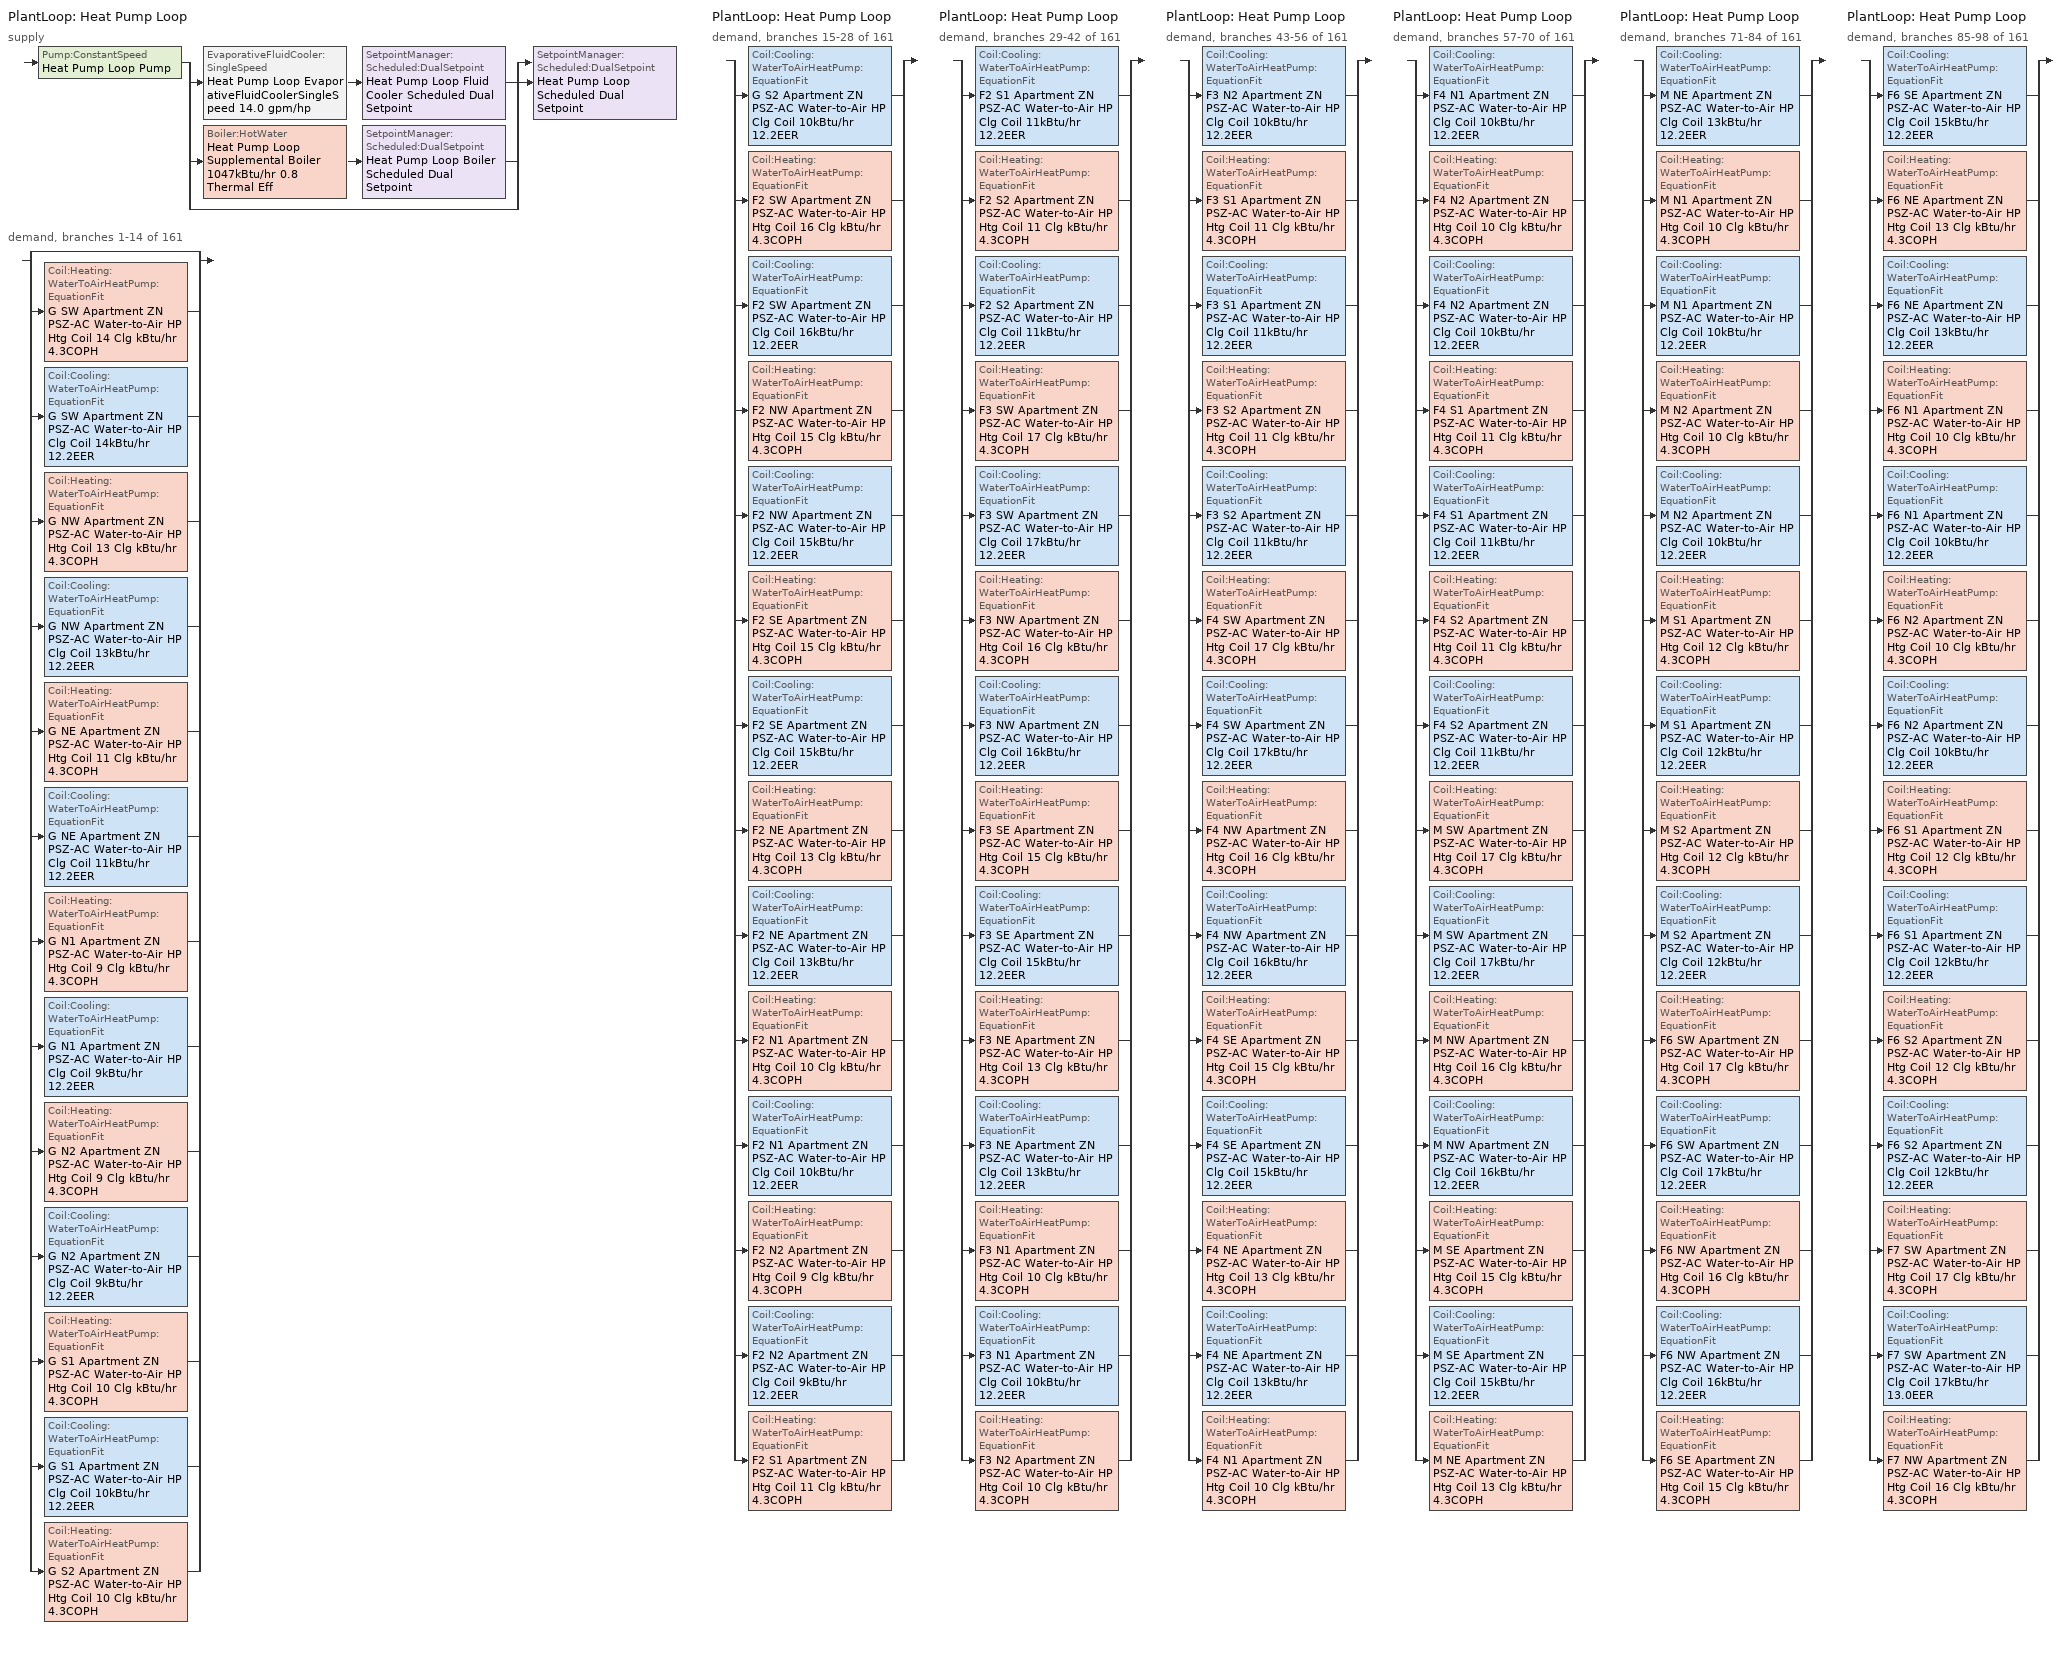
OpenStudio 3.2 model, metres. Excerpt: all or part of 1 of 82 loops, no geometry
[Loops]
PlantLoop 'Heat Pump Loop'
 supply: Pump:ConstantSpeed 'Heat Pump Loop Pump' > split
  | EvaporativeFluidCooler:SingleSpeed 'Heat Pump Loop EvaporativeFluidCoolerSingleSpeed 14.0 gpm/hp' > SetpointManager:Scheduled:DualSetpoint 'Heat Pump Loop Fluid Cooler Scheduled Dual Setpoint'
  | Boiler:HotWater 'Heat Pump Loop Supplemental Boiler 1047kBtu/hr 0.8 Thermal Eff' > SetpointManager:Scheduled:DualSetpoint 'Heat Pump Loop Boiler Scheduled Dual Setpoint'
  | bypass
  join > SetpointManager:Scheduled:DualSetpoint 'Heat Pump Loop Scheduled Dual Setpoint'
 demand, branches 1-14 of 161: split
  | bypass
  | Coil:Heating:WaterToAirHeatPump:EquationFit 'G SW Apartment ZN PSZ-AC Water-to-Air HP Htg Coil 14 Clg kBtu/hr 4.3COPH'
  | Coil:Cooling:WaterToAirHeatPump:EquationFit 'G SW Apartment ZN PSZ-AC Water-to-Air HP Clg Coil 14kBtu/hr 12.2EER'
  | Coil:Heating:WaterToAirHeatPump:EquationFit 'G NW Apartment ZN PSZ-AC Water-to-Air HP Htg Coil 13 Clg kBtu/hr 4.3COPH'
  | Coil:Cooling:WaterToAirHeatPump:EquationFit 'G NW Apartment ZN PSZ-AC Water-to-Air HP Clg Coil 13kBtu/hr 12.2EER'
  | Coil:Heating:WaterToAirHeatPump:EquationFit 'G NE Apartment ZN PSZ-AC Water-to-Air HP Htg Coil 11 Clg kBtu/hr 4.3COPH'
  | Coil:Cooling:WaterToAirHeatPump:EquationFit 'G NE Apartment ZN PSZ-AC Water-to-Air HP Clg Coil 11kBtu/hr 12.2EER'
  | Coil:Heating:WaterToAirHeatPump:EquationFit 'G N1 Apartment ZN PSZ-AC Water-to-Air HP Htg Coil 9 Clg kBtu/hr 4.3COPH'
  | Coil:Cooling:WaterToAirHeatPump:EquationFit 'G N1 Apartment ZN PSZ-AC Water-to-Air HP Clg Coil 9kBtu/hr 12.2EER'
  | Coil:Heating:WaterToAirHeatPump:EquationFit 'G N2 Apartment ZN PSZ-AC Water-to-Air HP Htg Coil 9 Clg kBtu/hr 4.3COPH'
  | Coil:Cooling:WaterToAirHeatPump:EquationFit 'G N2 Apartment ZN PSZ-AC Water-to-Air HP Clg Coil 9kBtu/hr 12.2EER'
  | Coil:Heating:WaterToAirHeatPump:EquationFit 'G S1 Apartment ZN PSZ-AC Water-to-Air HP Htg Coil 10 Clg kBtu/hr 4.3COPH'
  | Coil:Cooling:WaterToAirHeatPump:EquationFit 'G S1 Apartment ZN PSZ-AC Water-to-Air HP Clg Coil 10kBtu/hr 12.2EER'
  | Coil:Heating:WaterToAirHeatPump:EquationFit 'G S2 Apartment ZN PSZ-AC Water-to-Air HP Htg Coil 10 Clg kBtu/hr 4.3COPH'
PlantLoop 'Heat Pump Loop'
 demand, branches 15-28 of 161: split
  | Coil:Cooling:WaterToAirHeatPump:EquationFit 'G S2 Apartment ZN PSZ-AC Water-to-Air HP Clg Coil 10kBtu/hr 12.2EER'
  | Coil:Heating:WaterToAirHeatPump:EquationFit 'F2 SW Apartment ZN PSZ-AC Water-to-Air HP Htg Coil 16 Clg kBtu/hr 4.3COPH'
  | Coil:Cooling:WaterToAirHeatPump:EquationFit 'F2 SW Apartment ZN PSZ-AC Water-to-Air HP Clg Coil 16kBtu/hr 12.2EER'
  | Coil:Heating:WaterToAirHeatPump:EquationFit 'F2 NW Apartment ZN PSZ-AC Water-to-Air HP Htg Coil 15 Clg kBtu/hr 4.3COPH'
  | Coil:Cooling:WaterToAirHeatPump:EquationFit 'F2 NW Apartment ZN PSZ-AC Water-to-Air HP Clg Coil 15kBtu/hr 12.2EER'
  | Coil:Heating:WaterToAirHeatPump:EquationFit 'F2 SE Apartment ZN PSZ-AC Water-to-Air HP Htg Coil 15 Clg kBtu/hr 4.3COPH'
  | Coil:Cooling:WaterToAirHeatPump:EquationFit 'F2 SE Apartment ZN PSZ-AC Water-to-Air HP Clg Coil 15kBtu/hr 12.2EER'
  | Coil:Heating:WaterToAirHeatPump:EquationFit 'F2 NE Apartment ZN PSZ-AC Water-to-Air HP Htg Coil 13 Clg kBtu/hr 4.3COPH'
  | Coil:Cooling:WaterToAirHeatPump:EquationFit 'F2 NE Apartment ZN PSZ-AC Water-to-Air HP Clg Coil 13kBtu/hr 12.2EER'
  | Coil:Heating:WaterToAirHeatPump:EquationFit 'F2 N1 Apartment ZN PSZ-AC Water-to-Air HP Htg Coil 10 Clg kBtu/hr 4.3COPH'
  | Coil:Cooling:WaterToAirHeatPump:EquationFit 'F2 N1 Apartment ZN PSZ-AC Water-to-Air HP Clg Coil 10kBtu/hr 12.2EER'
  | Coil:Heating:WaterToAirHeatPump:EquationFit 'F2 N2 Apartment ZN PSZ-AC Water-to-Air HP Htg Coil 9 Clg kBtu/hr 4.3COPH'
  | Coil:Cooling:WaterToAirHeatPump:EquationFit 'F2 N2 Apartment ZN PSZ-AC Water-to-Air HP Clg Coil 9kBtu/hr 12.2EER'
  | Coil:Heating:WaterToAirHeatPump:EquationFit 'F2 S1 Apartment ZN PSZ-AC Water-to-Air HP Htg Coil 11 Clg kBtu/hr 4.3COPH'
PlantLoop 'Heat Pump Loop'
 demand, branches 29-42 of 161: split
  | Coil:Cooling:WaterToAirHeatPump:EquationFit 'F2 S1 Apartment ZN PSZ-AC Water-to-Air HP Clg Coil 11kBtu/hr 12.2EER'
  | Coil:Heating:WaterToAirHeatPump:EquationFit 'F2 S2 Apartment ZN PSZ-AC Water-to-Air HP Htg Coil 11 Clg kBtu/hr 4.3COPH'
  | Coil:Cooling:WaterToAirHeatPump:EquationFit 'F2 S2 Apartment ZN PSZ-AC Water-to-Air HP Clg Coil 11kBtu/hr 12.2EER'
  | Coil:Heating:WaterToAirHeatPump:EquationFit 'F3 SW Apartment ZN PSZ-AC Water-to-Air HP Htg Coil 17 Clg kBtu/hr 4.3COPH'
  | Coil:Cooling:WaterToAirHeatPump:EquationFit 'F3 SW Apartment ZN PSZ-AC Water-to-Air HP Clg Coil 17kBtu/hr 12.2EER'
  | Coil:Heating:WaterToAirHeatPump:EquationFit 'F3 NW Apartment ZN PSZ-AC Water-to-Air HP Htg Coil 16 Clg kBtu/hr 4.3COPH'
  | Coil:Cooling:WaterToAirHeatPump:EquationFit 'F3 NW Apartment ZN PSZ-AC Water-to-Air HP Clg Coil 16kBtu/hr 12.2EER'
  | Coil:Heating:WaterToAirHeatPump:EquationFit 'F3 SE Apartment ZN PSZ-AC Water-to-Air HP Htg Coil 15 Clg kBtu/hr 4.3COPH'
  | Coil:Cooling:WaterToAirHeatPump:EquationFit 'F3 SE Apartment ZN PSZ-AC Water-to-Air HP Clg Coil 15kBtu/hr 12.2EER'
  | Coil:Heating:WaterToAirHeatPump:EquationFit 'F3 NE Apartment ZN PSZ-AC Water-to-Air HP Htg Coil 13 Clg kBtu/hr 4.3COPH'
  | Coil:Cooling:WaterToAirHeatPump:EquationFit 'F3 NE Apartment ZN PSZ-AC Water-to-Air HP Clg Coil 13kBtu/hr 12.2EER'
  | Coil:Heating:WaterToAirHeatPump:EquationFit 'F3 N1 Apartment ZN PSZ-AC Water-to-Air HP Htg Coil 10 Clg kBtu/hr 4.3COPH'
  | Coil:Cooling:WaterToAirHeatPump:EquationFit 'F3 N1 Apartment ZN PSZ-AC Water-to-Air HP Clg Coil 10kBtu/hr 12.2EER'
  | Coil:Heating:WaterToAirHeatPump:EquationFit 'F3 N2 Apartment ZN PSZ-AC Water-to-Air HP Htg Coil 10 Clg kBtu/hr 4.3COPH'
PlantLoop 'Heat Pump Loop'
 demand, branches 43-56 of 161: split
  | Coil:Cooling:WaterToAirHeatPump:EquationFit 'F3 N2 Apartment ZN PSZ-AC Water-to-Air HP Clg Coil 10kBtu/hr 12.2EER'
  | Coil:Heating:WaterToAirHeatPump:EquationFit 'F3 S1 Apartment ZN PSZ-AC Water-to-Air HP Htg Coil 11 Clg kBtu/hr 4.3COPH'
  | Coil:Cooling:WaterToAirHeatPump:EquationFit 'F3 S1 Apartment ZN PSZ-AC Water-to-Air HP Clg Coil 11kBtu/hr 12.2EER'
  | Coil:Heating:WaterToAirHeatPump:EquationFit 'F3 S2 Apartment ZN PSZ-AC Water-to-Air HP Htg Coil 11 Clg kBtu/hr 4.3COPH'
  | Coil:Cooling:WaterToAirHeatPump:EquationFit 'F3 S2 Apartment ZN PSZ-AC Water-to-Air HP Clg Coil 11kBtu/hr 12.2EER'
  | Coil:Heating:WaterToAirHeatPump:EquationFit 'F4 SW Apartment ZN PSZ-AC Water-to-Air HP Htg Coil 17 Clg kBtu/hr 4.3COPH'
  | Coil:Cooling:WaterToAirHeatPump:EquationFit 'F4 SW Apartment ZN PSZ-AC Water-to-Air HP Clg Coil 17kBtu/hr 12.2EER'
  | Coil:Heating:WaterToAirHeatPump:EquationFit 'F4 NW Apartment ZN PSZ-AC Water-to-Air HP Htg Coil 16 Clg kBtu/hr 4.3COPH'
  | Coil:Cooling:WaterToAirHeatPump:EquationFit 'F4 NW Apartment ZN PSZ-AC Water-to-Air HP Clg Coil 16kBtu/hr 12.2EER'
  | Coil:Heating:WaterToAirHeatPump:EquationFit 'F4 SE Apartment ZN PSZ-AC Water-to-Air HP Htg Coil 15 Clg kBtu/hr 4.3COPH'
  | Coil:Cooling:WaterToAirHeatPump:EquationFit 'F4 SE Apartment ZN PSZ-AC Water-to-Air HP Clg Coil 15kBtu/hr 12.2EER'
  | Coil:Heating:WaterToAirHeatPump:EquationFit 'F4 NE Apartment ZN PSZ-AC Water-to-Air HP Htg Coil 13 Clg kBtu/hr 4.3COPH'
  | Coil:Cooling:WaterToAirHeatPump:EquationFit 'F4 NE Apartment ZN PSZ-AC Water-to-Air HP Clg Coil 13kBtu/hr 12.2EER'
  | Coil:Heating:WaterToAirHeatPump:EquationFit 'F4 N1 Apartment ZN PSZ-AC Water-to-Air HP Htg Coil 10 Clg kBtu/hr 4.3COPH'
PlantLoop 'Heat Pump Loop'
 demand, branches 57-70 of 161: split
  | Coil:Cooling:WaterToAirHeatPump:EquationFit 'F4 N1 Apartment ZN PSZ-AC Water-to-Air HP Clg Coil 10kBtu/hr 12.2EER'
  | Coil:Heating:WaterToAirHeatPump:EquationFit 'F4 N2 Apartment ZN PSZ-AC Water-to-Air HP Htg Coil 10 Clg kBtu/hr 4.3COPH'
  | Coil:Cooling:WaterToAirHeatPump:EquationFit 'F4 N2 Apartment ZN PSZ-AC Water-to-Air HP Clg Coil 10kBtu/hr 12.2EER'
  | Coil:Heating:WaterToAirHeatPump:EquationFit 'F4 S1 Apartment ZN PSZ-AC Water-to-Air HP Htg Coil 11 Clg kBtu/hr 4.3COPH'
  | Coil:Cooling:WaterToAirHeatPump:EquationFit 'F4 S1 Apartment ZN PSZ-AC Water-to-Air HP Clg Coil 11kBtu/hr 12.2EER'
  | Coil:Heating:WaterToAirHeatPump:EquationFit 'F4 S2 Apartment ZN PSZ-AC Water-to-Air HP Htg Coil 11 Clg kBtu/hr 4.3COPH'
  | Coil:Cooling:WaterToAirHeatPump:EquationFit 'F4 S2 Apartment ZN PSZ-AC Water-to-Air HP Clg Coil 11kBtu/hr 12.2EER'
  | Coil:Heating:WaterToAirHeatPump:EquationFit 'M SW Apartment ZN PSZ-AC Water-to-Air HP Htg Coil 17 Clg kBtu/hr 4.3COPH'
  | Coil:Cooling:WaterToAirHeatPump:EquationFit 'M SW Apartment ZN PSZ-AC Water-to-Air HP Clg Coil 17kBtu/hr 12.2EER'
  | Coil:Heating:WaterToAirHeatPump:EquationFit 'M NW Apartment ZN PSZ-AC Water-to-Air HP Htg Coil 16 Clg kBtu/hr 4.3COPH'
  | Coil:Cooling:WaterToAirHeatPump:EquationFit 'M NW Apartment ZN PSZ-AC Water-to-Air HP Clg Coil 16kBtu/hr 12.2EER'
  | Coil:Heating:WaterToAirHeatPump:EquationFit 'M SE Apartment ZN PSZ-AC Water-to-Air HP Htg Coil 15 Clg kBtu/hr 4.3COPH'
  | Coil:Cooling:WaterToAirHeatPump:EquationFit 'M SE Apartment ZN PSZ-AC Water-to-Air HP Clg Coil 15kBtu/hr 12.2EER'
  | Coil:Heating:WaterToAirHeatPump:EquationFit 'M NE Apartment ZN PSZ-AC Water-to-Air HP Htg Coil 13 Clg kBtu/hr 4.3COPH'
PlantLoop 'Heat Pump Loop'
 demand, branches 71-84 of 161: split
  | Coil:Cooling:WaterToAirHeatPump:EquationFit 'M NE Apartment ZN PSZ-AC Water-to-Air HP Clg Coil 13kBtu/hr 12.2EER'
  | Coil:Heating:WaterToAirHeatPump:EquationFit 'M N1 Apartment ZN PSZ-AC Water-to-Air HP Htg Coil 10 Clg kBtu/hr 4.3COPH'
  | Coil:Cooling:WaterToAirHeatPump:EquationFit 'M N1 Apartment ZN PSZ-AC Water-to-Air HP Clg Coil 10kBtu/hr 12.2EER'
  | Coil:Heating:WaterToAirHeatPump:EquationFit 'M N2 Apartment ZN PSZ-AC Water-to-Air HP Htg Coil 10 Clg kBtu/hr 4.3COPH'
  | Coil:Cooling:WaterToAirHeatPump:EquationFit 'M N2 Apartment ZN PSZ-AC Water-to-Air HP Clg Coil 10kBtu/hr 12.2EER'
  | Coil:Heating:WaterToAirHeatPump:EquationFit 'M S1 Apartment ZN PSZ-AC Water-to-Air HP Htg Coil 12 Clg kBtu/hr 4.3COPH'
  | Coil:Cooling:WaterToAirHeatPump:EquationFit 'M S1 Apartment ZN PSZ-AC Water-to-Air HP Clg Coil 12kBtu/hr 12.2EER'
  | Coil:Heating:WaterToAirHeatPump:EquationFit 'M S2 Apartment ZN PSZ-AC Water-to-Air HP Htg Coil 12 Clg kBtu/hr 4.3COPH'
  | Coil:Cooling:WaterToAirHeatPump:EquationFit 'M S2 Apartment ZN PSZ-AC Water-to-Air HP Clg Coil 12kBtu/hr 12.2EER'
  | Coil:Heating:WaterToAirHeatPump:EquationFit 'F6 SW Apartment ZN PSZ-AC Water-to-Air HP Htg Coil 17 Clg kBtu/hr 4.3COPH'
  | Coil:Cooling:WaterToAirHeatPump:EquationFit 'F6 SW Apartment ZN PSZ-AC Water-to-Air HP Clg Coil 17kBtu/hr 12.2EER'
  | Coil:Heating:WaterToAirHeatPump:EquationFit 'F6 NW Apartment ZN PSZ-AC Water-to-Air HP Htg Coil 16 Clg kBtu/hr 4.3COPH'
  | Coil:Cooling:WaterToAirHeatPump:EquationFit 'F6 NW Apartment ZN PSZ-AC Water-to-Air HP Clg Coil 16kBtu/hr 12.2EER'
  | Coil:Heating:WaterToAirHeatPump:EquationFit 'F6 SE Apartment ZN PSZ-AC Water-to-Air HP Htg Coil 15 Clg kBtu/hr 4.3COPH'
PlantLoop 'Heat Pump Loop'
 demand, branches 85-98 of 161: split
  | Coil:Cooling:WaterToAirHeatPump:EquationFit 'F6 SE Apartment ZN PSZ-AC Water-to-Air HP Clg Coil 15kBtu/hr 12.2EER'
  | Coil:Heating:WaterToAirHeatPump:EquationFit 'F6 NE Apartment ZN PSZ-AC Water-to-Air HP Htg Coil 13 Clg kBtu/hr 4.3COPH'
  | Coil:Cooling:WaterToAirHeatPump:EquationFit 'F6 NE Apartment ZN PSZ-AC Water-to-Air HP Clg Coil 13kBtu/hr 12.2EER'
  | Coil:Heating:WaterToAirHeatPump:EquationFit 'F6 N1 Apartment ZN PSZ-AC Water-to-Air HP Htg Coil 10 Clg kBtu/hr 4.3COPH'
  | Coil:Cooling:WaterToAirHeatPump:EquationFit 'F6 N1 Apartment ZN PSZ-AC Water-to-Air HP Clg Coil 10kBtu/hr 12.2EER'
  | Coil:Heating:WaterToAirHeatPump:EquationFit 'F6 N2 Apartment ZN PSZ-AC Water-to-Air HP Htg Coil 10 Clg kBtu/hr 4.3COPH'
  | Coil:Cooling:WaterToAirHeatPump:EquationFit 'F6 N2 Apartment ZN PSZ-AC Water-to-Air HP Clg Coil 10kBtu/hr 12.2EER'
  | Coil:Heating:WaterToAirHeatPump:EquationFit 'F6 S1 Apartment ZN PSZ-AC Water-to-Air HP Htg Coil 12 Clg kBtu/hr 4.3COPH'
  | Coil:Cooling:WaterToAirHeatPump:EquationFit 'F6 S1 Apartment ZN PSZ-AC Water-to-Air HP Clg Coil 12kBtu/hr 12.2EER'
  | Coil:Heating:WaterToAirHeatPump:EquationFit 'F6 S2 Apartment ZN PSZ-AC Water-to-Air HP Htg Coil 12 Clg kBtu/hr 4.3COPH'
  | Coil:Cooling:WaterToAirHeatPump:EquationFit 'F6 S2 Apartment ZN PSZ-AC Water-to-Air HP Clg Coil 12kBtu/hr 12.2EER'
  | Coil:Heating:WaterToAirHeatPump:EquationFit 'F7 SW Apartment ZN PSZ-AC Water-to-Air HP Htg Coil 17 Clg kBtu/hr 4.3COPH'
  | Coil:Cooling:WaterToAirHeatPump:EquationFit 'F7 SW Apartment ZN PSZ-AC Water-to-Air HP Clg Coil 17kBtu/hr 13.0EER'
  | Coil:Heating:WaterToAirHeatPump:EquationFit 'F7 NW Apartment ZN PSZ-AC Water-to-Air HP Htg Coil 16 Clg kBtu/hr 4.3COPH'
[Sizing:Zone] Zone Cooling Design Supply Air Temperature Input Method=SupplyAirTemperature; Zone Cooling Design Supply Air Temperature {C}=14; Zone Cooling Design Supply Air Temperature Difference {deltaC}=11.11; Zone Heating Design Supply Air Temperature Input Method=SupplyAirTemperature; Zone Heating Design Supply Air Temperature {C}=40; Zone Heating Design Supply Air Temperature Difference {deltaC}=11.11; Zone Cooling Design Supply Air Humidity Ratio {kg-H2O/kg-air}=0.0085; Zone Heating Design Supply Air Humidity Ratio {kg-H2O/kg-air}=0.008; Cooling Design Air Flow Method=DesignDay; Heating Design Air Flow Method=DesignDay; Account for Dedicated Outdoor Air System=No; Dedicated Outdoor Air System Control Strategy=NeutralSupplyAir; Dedicated Outdoor Air Low Setpoint Temperature for Design {C}=autosize; Dedicated Outdoor Air High Setpoint Temperature for Design {C}=autosize
F2 Corridor ZN; F3 Corridor ZN; F4 Corridor ZN; F6 Corridor ZN; F7 Corridor ZN; F8 Corridor ZN; F9 Corridor ZN; G Corridor ZN; M Corridor ZN; T Corridor ZN
[PlantLoop]
Heat Pump Loop: Fluid Type=Water; Glycol Concentration=0; Maximum Loop Temperature {C}=35; Minimum Loop Temperature {C}=10; Plant Loop Volume {m3}=Autocalculate; Load Distribution Scheme=SequentialLoad
[Sizing:Plant]
Heat Pump Loop: Loop Type=Heating; Design Loop Exit Temperature {C}=39; Loop Design Temperature Difference {deltaC}=11; Sizing Option=NonCoincident; Zone Timesteps in Averaging Window=1; Coincident Sizing Factor Mode=None
[SetpointManager:Scheduled:DualSetpoint] High Setpoint Schedule=Heat Pump Loop High Temp - 87F; Low Setpoint Schedule=Heat Pump Loop Low Temp - 67F
Name | Setpoint Node or NodeList
Heat Pump Loop Scheduled Dual Setpoint | Heat Pump Loop Supply Outlet Node
Heat Pump Loop Fluid Cooler Scheduled Dual Setpoint | Heat Pump Loop EvaporativeFluidCoolerSingleSpeed 14.0 gpm/hp Outlet Water Node
Heat Pump Loop Boiler Scheduled Dual Setpoint | Heat Pump Loop Supplemental Boiler 1047kBtu/hr 0.8 Thermal Eff Outlet Water Node
[Pump:ConstantSpeed]
Heat Pump Loop Pump: Rated Flow Rate {m3/s}=autosize; Rated Pump Head {Pa}=179344; Rated Power Consumption {W}=autosize; Motor Efficiency=0.895; Fraction of Motor Inefficiencies to Fluid Stream=0; Pump Control Type=Intermittent; Design Power Sizing Method=PowerPerFlowPerPressure; Design Electric Power per Unit Flow Rate {W/(m3/s)}=348701.1; Design Shaft Power per Unit Flow Rate per Unit Head {W-s/m3-Pa}=1.28205
[EvaporativeFluidCooler:SingleSpeed]
Heat Pump Loop EvaporativeFluidCoolerSingleSpeed 14.0 gpm/hp: Design Air Flow Rate {m3/s}=autosize; Fan Power at Design Air Flow Rate {W}=5618.79; Design Spray Water Flow Rate {m3/s}=0.002208; Performance Input Method=UFactorTimesAreaAndDesignWaterFlowRate; U-factor Times Area Value at Design Air Flow Rate {W/K}=autosize; Design Water Flow Rate {m3/s}=autosize; Capacity Control=FanCycling; Sizing Factor=1; Evaporation Loss Mode=SaturatedExit; Drift Loss Percent {percent}=0.008; Blowdown Calculation Mode=ConcentrationRatio; Blowdown Concentration Ratio=3
[Boiler:HotWater]
Heat Pump Loop Supplemental Boiler 1047kBtu/hr 0.8 Thermal Eff: Fuel Type=NaturalGas; Nominal Thermal Efficiency=0.8; Efficiency Curve Temperature Evaluation Variable=LeavingBoiler; Normalized Boiler Efficiency Curve=Boiler with Minimum Turndown; Minimum Part Load Ratio=0; Maximum Part Load Ratio=1.2; Optimum Part Load Ratio=1; Water Outlet Upper Temperature Limit {C}=95; Boiler Flow Mode=ConstantFlow; Parasitic Electric Load {W}=0; Sizing Factor=1
[Coil:Heating:WaterToAirHeatPump:EquationFit] Rated Heating Coefficient of Performance {W/W}=4.3
Name | Heating Capacity Curve | Heating Power Consumption Curve
G SW Apartment ZN PSZ-AC Water-to-Air HP Htg Coil 14 Clg kBtu/hr 4.3COPH | Curve Quad Linear 1 | Curve Quad Linear 2
G NW Apartment ZN PSZ-AC Water-to-Air HP Htg Coil 13 Clg kBtu/hr 4.3COPH | Curve Quad Linear 4 | Curve Quad Linear 5
G NE Apartment ZN PSZ-AC Water-to-Air HP Htg Coil 11 Clg kBtu/hr 4.3COPH | Curve Quad Linear 7 | Curve Quad Linear 8
G N1 Apartment ZN PSZ-AC Water-to-Air HP Htg Coil 9 Clg kBtu/hr 4.3COPH | Curve Quad Linear 10 | Curve Quad Linear 11
G N2 Apartment ZN PSZ-AC Water-to-Air HP Htg Coil 9 Clg kBtu/hr 4.3COPH | Curve Quad Linear 13 | Curve Quad Linear 14
G S1 Apartment ZN PSZ-AC Water-to-Air HP Htg Coil 10 Clg kBtu/hr 4.3COPH | Curve Quad Linear 16 | Curve Quad Linear 17
G S2 Apartment ZN PSZ-AC Water-to-Air HP Htg Coil 10 Clg kBtu/hr 4.3COPH | Curve Quad Linear 19 | Curve Quad Linear 20
F2 SW Apartment ZN PSZ-AC Water-to-Air HP Htg Coil 16 Clg kBtu/hr 4.3COPH | Curve Quad Linear 22 | Curve Quad Linear 23
F2 NW Apartment ZN PSZ-AC Water-to-Air HP Htg Coil 15 Clg kBtu/hr 4.3COPH | Curve Quad Linear 25 | Curve Quad Linear 26
F2 SE Apartment ZN PSZ-AC Water-to-Air HP Htg Coil 15 Clg kBtu/hr 4.3COPH | Curve Quad Linear 28 | Curve Quad Linear 29
F2 NE Apartment ZN PSZ-AC Water-to-Air HP Htg Coil 13 Clg kBtu/hr 4.3COPH | Curve Quad Linear 31 | Curve Quad Linear 32
F2 N1 Apartment ZN PSZ-AC Water-to-Air HP Htg Coil 10 Clg kBtu/hr 4.3COPH | Curve Quad Linear 34 | Curve Quad Linear 35
F2 N2 Apartment ZN PSZ-AC Water-to-Air HP Htg Coil 9 Clg kBtu/hr 4.3COPH | Curve Quad Linear 37 | Curve Quad Linear 38
F2 S1 Apartment ZN PSZ-AC Water-to-Air HP Htg Coil 11 Clg kBtu/hr 4.3COPH | Curve Quad Linear 40 | Curve Quad Linear 41
F2 S2 Apartment ZN PSZ-AC Water-to-Air HP Htg Coil 11 Clg kBtu/hr 4.3COPH | Curve Quad Linear 43 | Curve Quad Linear 44
F3 SW Apartment ZN PSZ-AC Water-to-Air HP Htg Coil 17 Clg kBtu/hr 4.3COPH | Curve Quad Linear 46 | Curve Quad Linear 47
F3 NW Apartment ZN PSZ-AC Water-to-Air HP Htg Coil 16 Clg kBtu/hr 4.3COPH | Curve Quad Linear 49 | Curve Quad Linear 50
F3 SE Apartment ZN PSZ-AC Water-to-Air HP Htg Coil 15 Clg kBtu/hr 4.3COPH | Curve Quad Linear 52 | Curve Quad Linear 53
F3 NE Apartment ZN PSZ-AC Water-to-Air HP Htg Coil 13 Clg kBtu/hr 4.3COPH | Curve Quad Linear 55 | Curve Quad Linear 56
F3 N1 Apartment ZN PSZ-AC Water-to-Air HP Htg Coil 10 Clg kBtu/hr 4.3COPH | Curve Quad Linear 58 | Curve Quad Linear 59
F3 N2 Apartment ZN PSZ-AC Water-to-Air HP Htg Coil 10 Clg kBtu/hr 4.3COPH | Curve Quad Linear 61 | Curve Quad Linear 62
F3 S1 Apartment ZN PSZ-AC Water-to-Air HP Htg Coil 11 Clg kBtu/hr 4.3COPH | Curve Quad Linear 64 | Curve Quad Linear 65
F3 S2 Apartment ZN PSZ-AC Water-to-Air HP Htg Coil 11 Clg kBtu/hr 4.3COPH | Curve Quad Linear 67 | Curve Quad Linear 68
F4 SW Apartment ZN PSZ-AC Water-to-Air HP Htg Coil 17 Clg kBtu/hr 4.3COPH | Curve Quad Linear 70 | Curve Quad Linear 71
F4 NW Apartment ZN PSZ-AC Water-to-Air HP Htg Coil 16 Clg kBtu/hr 4.3COPH | Curve Quad Linear 73 | Curve Quad Linear 74
F4 SE Apartment ZN PSZ-AC Water-to-Air HP Htg Coil 15 Clg kBtu/hr 4.3COPH | Curve Quad Linear 76 | Curve Quad Linear 77
F4 NE Apartment ZN PSZ-AC Water-to-Air HP Htg Coil 13 Clg kBtu/hr 4.3COPH | Curve Quad Linear 79 | Curve Quad Linear 80
F4 N1 Apartment ZN PSZ-AC Water-to-Air HP Htg Coil 10 Clg kBtu/hr 4.3COPH | Curve Quad Linear 82 | Curve Quad Linear 83
F4 N2 Apartment ZN PSZ-AC Water-to-Air HP Htg Coil 10 Clg kBtu/hr 4.3COPH | Curve Quad Linear 85 | Curve Quad Linear 86
F4 S1 Apartment ZN PSZ-AC Water-to-Air HP Htg Coil 11 Clg kBtu/hr 4.3COPH | Curve Quad Linear 88 | Curve Quad Linear 89
F4 S2 Apartment ZN PSZ-AC Water-to-Air HP Htg Coil 11 Clg kBtu/hr 4.3COPH | Curve Quad Linear 91 | Curve Quad Linear 92
M SW Apartment ZN PSZ-AC Water-to-Air HP Htg Coil 17 Clg kBtu/hr 4.3COPH | Curve Quad Linear 94 | Curve Quad Linear 95
M NW Apartment ZN PSZ-AC Water-to-Air HP Htg Coil 16 Clg kBtu/hr 4.3COPH | Curve Quad Linear 97 | Curve Quad Linear 98
M SE Apartment ZN PSZ-AC Water-to-Air HP Htg Coil 15 Clg kBtu/hr 4.3COPH | Curve Quad Linear 100 | Curve Quad Linear 101
M NE Apartment ZN PSZ-AC Water-to-Air HP Htg Coil 13 Clg kBtu/hr 4.3COPH | Curve Quad Linear 103 | Curve Quad Linear 104
M N1 Apartment ZN PSZ-AC Water-to-Air HP Htg Coil 10 Clg kBtu/hr 4.3COPH | Curve Quad Linear 106 | Curve Quad Linear 107
M N2 Apartment ZN PSZ-AC Water-to-Air HP Htg Coil 10 Clg kBtu/hr 4.3COPH | Curve Quad Linear 109 | Curve Quad Linear 110
M S1 Apartment ZN PSZ-AC Water-to-Air HP Htg Coil 12 Clg kBtu/hr 4.3COPH | Curve Quad Linear 112 | Curve Quad Linear 113
M S2 Apartment ZN PSZ-AC Water-to-Air HP Htg Coil 12 Clg kBtu/hr 4.3COPH | Curve Quad Linear 115 | Curve Quad Linear 116
F6 SW Apartment ZN PSZ-AC Water-to-Air HP Htg Coil 17 Clg kBtu/hr 4.3COPH | Curve Quad Linear 118 | Curve Quad Linear 119
F6 NW Apartment ZN PSZ-AC Water-to-Air HP Htg Coil 16 Clg kBtu/hr 4.3COPH | Curve Quad Linear 121 | Curve Quad Linear 122
F6 SE Apartment ZN PSZ-AC Water-to-Air HP Htg Coil 15 Clg kBtu/hr 4.3COPH | Curve Quad Linear 124 | Curve Quad Linear 125
F6 NE Apartment ZN PSZ-AC Water-to-Air HP Htg Coil 13 Clg kBtu/hr 4.3COPH | Curve Quad Linear 127 | Curve Quad Linear 128
F6 N1 Apartment ZN PSZ-AC Water-to-Air HP Htg Coil 10 Clg kBtu/hr 4.3COPH | Curve Quad Linear 130 | Curve Quad Linear 131
F6 N2 Apartment ZN PSZ-AC Water-to-Air HP Htg Coil 10 Clg kBtu/hr 4.3COPH | Curve Quad Linear 133 | Curve Quad Linear 134
F6 S1 Apartment ZN PSZ-AC Water-to-Air HP Htg Coil 12 Clg kBtu/hr 4.3COPH | Curve Quad Linear 136 | Curve Quad Linear 137
F6 S2 Apartment ZN PSZ-AC Water-to-Air HP Htg Coil 12 Clg kBtu/hr 4.3COPH | Curve Quad Linear 139 | Curve Quad Linear 140
F7 SW Apartment ZN PSZ-AC Water-to-Air HP Htg Coil 17 Clg kBtu/hr 4.3COPH | Curve Quad Linear 142 | Curve Quad Linear 143
F7 NW Apartment ZN PSZ-AC Water-to-Air HP Htg Coil 16 Clg kBtu/hr 4.3COPH | Curve Quad Linear 145 | Curve Quad Linear 146
[Coil:Cooling:WaterToAirHeatPump:EquationFit]
Name | Rated Cooling Coefficient of Performance {W/W} | Total Cooling Capacity Curve | Sensible Cooling Capacity Curve | Cooling Power Consumption Curve
G SW Apartment ZN PSZ-AC Water-to-Air HP Clg Coil 14kBtu/hr 12.2EER | 4.19837 | TotCoolCapCurve | Curve Quint Linear 1 | Curve Quad Linear 3
G NW Apartment ZN PSZ-AC Water-to-Air HP Clg Coil 13kBtu/hr 12.2EER | 4.19837 | TotCoolCapCurve 1 | Curve Quint Linear 2 | Curve Quad Linear 6
G NE Apartment ZN PSZ-AC Water-to-Air HP Clg Coil 11kBtu/hr 12.2EER | 4.19837 | TotCoolCapCurve 2 | Curve Quint Linear 3 | Curve Quad Linear 9
G N1 Apartment ZN PSZ-AC Water-to-Air HP Clg Coil 9kBtu/hr 12.2EER | 4.19837 | TotCoolCapCurve 3 | Curve Quint Linear 4 | Curve Quad Linear 12
G N2 Apartment ZN PSZ-AC Water-to-Air HP Clg Coil 9kBtu/hr 12.2EER | 4.19837 | TotCoolCapCurve 4 | Curve Quint Linear 5 | Curve Quad Linear 15
G S1 Apartment ZN PSZ-AC Water-to-Air HP Clg Coil 10kBtu/hr 12.2EER | 4.19837 | TotCoolCapCurve 5 | Curve Quint Linear 6 | Curve Quad Linear 18
G S2 Apartment ZN PSZ-AC Water-to-Air HP Clg Coil 10kBtu/hr 12.2EER | 4.19837 | TotCoolCapCurve 6 | Curve Quint Linear 7 | Curve Quad Linear 21
F2 SW Apartment ZN PSZ-AC Water-to-Air HP Clg Coil 16kBtu/hr 12.2EER | 4.19837 | TotCoolCapCurve 7 | Curve Quint Linear 8 | Curve Quad Linear 24
F2 NW Apartment ZN PSZ-AC Water-to-Air HP Clg Coil 15kBtu/hr 12.2EER | 4.19837 | TotCoolCapCurve 8 | Curve Quint Linear 9 | Curve Quad Linear 27
F2 SE Apartment ZN PSZ-AC Water-to-Air HP Clg Coil 15kBtu/hr 12.2EER | 4.19837 | TotCoolCapCurve 9 | Curve Quint Linear 10 | Curve Quad Linear 30
F2 NE Apartment ZN PSZ-AC Water-to-Air HP Clg Coil 13kBtu/hr 12.2EER | 4.19837 | TotCoolCapCurve 10 | Curve Quint Linear 11 | Curve Quad Linear 33
F2 N1 Apartment ZN PSZ-AC Water-to-Air HP Clg Coil 10kBtu/hr 12.2EER | 4.19837 | TotCoolCapCurve 11 | Curve Quint Linear 12 | Curve Quad Linear 36
F2 N2 Apartment ZN PSZ-AC Water-to-Air HP Clg Coil 9kBtu/hr 12.2EER | 4.19837 | TotCoolCapCurve 12 | Curve Quint Linear 13 | Curve Quad Linear 39
F2 S1 Apartment ZN PSZ-AC Water-to-Air HP Clg Coil 11kBtu/hr 12.2EER | 4.19837 | TotCoolCapCurve 13 | Curve Quint Linear 14 | Curve Quad Linear 42
F2 S2 Apartment ZN PSZ-AC Water-to-Air HP Clg Coil 11kBtu/hr 12.2EER | 4.19837 | TotCoolCapCurve 14 | Curve Quint Linear 15 | Curve Quad Linear 45
F3 SW Apartment ZN PSZ-AC Water-to-Air HP Clg Coil 17kBtu/hr 12.2EER | 4.19837 | TotCoolCapCurve 15 | Curve Quint Linear 16 | Curve Quad Linear 48
F3 NW Apartment ZN PSZ-AC Water-to-Air HP Clg Coil 16kBtu/hr 12.2EER | 4.19837 | TotCoolCapCurve 16 | Curve Quint Linear 17 | Curve Quad Linear 51
F3 SE Apartment ZN PSZ-AC Water-to-Air HP Clg Coil 15kBtu/hr 12.2EER | 4.19837 | TotCoolCapCurve 17 | Curve Quint Linear 18 | Curve Quad Linear 54
F3 NE Apartment ZN PSZ-AC Water-to-Air HP Clg Coil 13kBtu/hr 12.2EER | 4.19837 | TotCoolCapCurve 18 | Curve Quint Linear 19 | Curve Quad Linear 57
F3 N1 Apartment ZN PSZ-AC Water-to-Air HP Clg Coil 10kBtu/hr 12.2EER | 4.19837 | TotCoolCapCurve 19 | Curve Quint Linear 20 | Curve Quad Linear 60
F3 N2 Apartment ZN PSZ-AC Water-to-Air HP Clg Coil 10kBtu/hr 12.2EER | 4.19837 | TotCoolCapCurve 20 | Curve Quint Linear 21 | Curve Quad Linear 63
F3 S1 Apartment ZN PSZ-AC Water-to-Air HP Clg Coil 11kBtu/hr 12.2EER | 4.19837 | TotCoolCapCurve 21 | Curve Quint Linear 22 | Curve Quad Linear 66
F3 S2 Apartment ZN PSZ-AC Water-to-Air HP Clg Coil 11kBtu/hr 12.2EER | 4.19837 | TotCoolCapCurve 22 | Curve Quint Linear 23 | Curve Quad Linear 69
F4 SW Apartment ZN PSZ-AC Water-to-Air HP Clg Coil 17kBtu/hr 12.2EER | 4.19837 | TotCoolCapCurve 23 | Curve Quint Linear 24 | Curve Quad Linear 72
F4 NW Apartment ZN PSZ-AC Water-to-Air HP Clg Coil 16kBtu/hr 12.2EER | 4.19837 | TotCoolCapCurve 24 | Curve Quint Linear 25 | Curve Quad Linear 75
F4 SE Apartment ZN PSZ-AC Water-to-Air HP Clg Coil 15kBtu/hr 12.2EER | 4.19837 | TotCoolCapCurve 25 | Curve Quint Linear 26 | Curve Quad Linear 78
F4 NE Apartment ZN PSZ-AC Water-to-Air HP Clg Coil 13kBtu/hr 12.2EER | 4.19837 | TotCoolCapCurve 26 | Curve Quint Linear 27 | Curve Quad Linear 81
F4 N1 Apartment ZN PSZ-AC Water-to-Air HP Clg Coil 10kBtu/hr 12.2EER | 4.19837 | TotCoolCapCurve 27 | Curve Quint Linear 28 | Curve Quad Linear 84
F4 N2 Apartment ZN PSZ-AC Water-to-Air HP Clg Coil 10kBtu/hr 12.2EER | 4.19837 | TotCoolCapCurve 28 | Curve Quint Linear 29 | Curve Quad Linear 87
F4 S1 Apartment ZN PSZ-AC Water-to-Air HP Clg Coil 11kBtu/hr 12.2EER | 4.19837 | TotCoolCapCurve 29 | Curve Quint Linear 30 | Curve Quad Linear 90
F4 S2 Apartment ZN PSZ-AC Water-to-Air HP Clg Coil 11kBtu/hr 12.2EER | 4.19837 | TotCoolCapCurve 30 | Curve Quint Linear 31 | Curve Quad Linear 93
M SW Apartment ZN PSZ-AC Water-to-Air HP Clg Coil 17kBtu/hr 12.2EER | 4.19837 | TotCoolCapCurve 31 | Curve Quint Linear 32 | Curve Quad Linear 96
M NW Apartment ZN PSZ-AC Water-to-Air HP Clg Coil 16kBtu/hr 12.2EER | 4.19837 | TotCoolCapCurve 32 | Curve Quint Linear 33 | Curve Quad Linear 99
M SE Apartment ZN PSZ-AC Water-to-Air HP Clg Coil 15kBtu/hr 12.2EER | 4.19837 | TotCoolCapCurve 33 | Curve Quint Linear 34 | Curve Quad Linear 102
M NE Apartment ZN PSZ-AC Water-to-Air HP Clg Coil 13kBtu/hr 12.2EER | 4.19837 | TotCoolCapCurve 34 | Curve Quint Linear 35 | Curve Quad Linear 105
M N1 Apartment ZN PSZ-AC Water-to-Air HP Clg Coil 10kBtu/hr 12.2EER | 4.19837 | TotCoolCapCurve 35 | Curve Quint Linear 36 | Curve Quad Linear 108
M N2 Apartment ZN PSZ-AC Water-to-Air HP Clg Coil 10kBtu/hr 12.2EER | 4.19837 | TotCoolCapCurve 36 | Curve Quint Linear 37 | Curve Quad Linear 111
M S1 Apartment ZN PSZ-AC Water-to-Air HP Clg Coil 12kBtu/hr 12.2EER | 4.19837 | TotCoolCapCurve 37 | Curve Quint Linear 38 | Curve Quad Linear 114
M S2 Apartment ZN PSZ-AC Water-to-Air HP Clg Coil 12kBtu/hr 12.2EER | 4.19837 | TotCoolCapCurve 38 | Curve Quint Linear 39 | Curve Quad Linear 117
F6 SW Apartment ZN PSZ-AC Water-to-Air HP Clg Coil 17kBtu/hr 12.2EER | 4.19837 | TotCoolCapCurve 39 | Curve Quint Linear 40 | Curve Quad Linear 120
F6 NW Apartment ZN PSZ-AC Water-to-Air HP Clg Coil 16kBtu/hr 12.2EER | 4.19837 | TotCoolCapCurve 40 | Curve Quint Linear 41 | Curve Quad Linear 123
F6 SE Apartment ZN PSZ-AC Water-to-Air HP Clg Coil 15kBtu/hr 12.2EER | 4.19837 | TotCoolCapCurve 41 | Curve Quint Linear 42 | Curve Quad Linear 126
F6 NE Apartment ZN PSZ-AC Water-to-Air HP Clg Coil 13kBtu/hr 12.2EER | 4.19837 | TotCoolCapCurve 42 | Curve Quint Linear 43 | Curve Quad Linear 129
F6 N1 Apartment ZN PSZ-AC Water-to-Air HP Clg Coil 10kBtu/hr 12.2EER | 4.19837 | TotCoolCapCurve 43 | Curve Quint Linear 44 | Curve Quad Linear 132
F6 N2 Apartment ZN PSZ-AC Water-to-Air HP Clg Coil 10kBtu/hr 12.2EER | 4.19837 | TotCoolCapCurve 44 | Curve Quint Linear 45 | Curve Quad Linear 135
F6 S1 Apartment ZN PSZ-AC Water-to-Air HP Clg Coil 12kBtu/hr 12.2EER | 4.19837 | TotCoolCapCurve 45 | Curve Quint Linear 46 | Curve Quad Linear 138
F6 S2 Apartment ZN PSZ-AC Water-to-Air HP Clg Coil 12kBtu/hr 12.2EER | 4.19837 | TotCoolCapCurve 46 | Curve Quint Linear 47 | Curve Quad Linear 141
F7 SW Apartment ZN PSZ-AC Water-to-Air HP Clg Coil 17kBtu/hr 13.0EER | 4.46473 | TotCoolCapCurve 47 | Curve Quint Linear 48 | Curve Quad Linear 144
[AvailabilityManager:NightCycle] Applicability Schedule=Always On Discrete; Control Type=CycleOnAny; Thermostat Tolerance {deltaC}=1; Cycling Run Time {s}=1800
Availability Manager Night Cycle 1; Availability Manager Night Cycle 2; Availability Manager Night Cycle 3; Availability Manager Night Cycle 4; Availability Manager Night Cycle 5; Availability Manager Night Cycle 6; Availability Manager Night Cycle 7; Availability Manager Night Cycle 8; Availability Manager Night Cycle 9; Availability Manager Night Cycle 10; Availability Manager Night Cycle 11; Availability Manager Night Cycle 12; Availability Manager Night Cycle 13; Availability Manager Night Cycle 14; Availability Manager Night Cycle 15; Availability Manager Night Cycle 16; Availability Manager Night Cycle 17; Availability Manager Night Cycle 18; Availability Manager Night Cycle 19; Availability Manager Night Cycle 20; Availability Manager Night Cycle 21; Availability Manager Night Cycle 22; Availability Manager Night Cycle 23; Availability Manager Night Cycle 24; Availability Manager Night Cycle 25; Availability Manager Night Cycle 26; Availability Manager Night Cycle 27; Availability Manager Night Cycle 28; Availability Manager Night Cycle 29; Availability Manager Night Cycle 30; Availability Manager Night Cycle 31; Availability Manager Night Cycle 32; Availability Manager Night Cycle 33; Availability Manager Night Cycle 34; Availability Manager Night Cycle 35; Availability Manager Night Cycle 36; Availability Manager Night Cycle 37; Availability Manager Night Cycle 38; Availability Manager Night Cycle 39; Availability Manager Night Cycle 40; Availability Manager Night Cycle 41; Availability Manager Night Cycle 42; Availability Manager Night Cycle 43; Availability Manager Night Cycle 44; Availability Manager Night Cycle 45; Availability Manager Night Cycle 46; Availability Manager Night Cycle 47; Availability Manager Night Cycle 48; Availability Manager Night Cycle 49; Availability Manager Night Cycle 50; Availability Manager Night Cycle 51; Availability Manager Night Cycle 52; Availability Manager Night Cycle 53; Availability Manager Night Cycle 54; Availability Manager Night Cycle 55; Availability Manager Night Cycle 56; Availability Manager Night Cycle 57; Availability Manager Night Cycle 58; Availability Manager Night Cycle 59; Availability Manager Night Cycle 60; Availability Manager Night Cycle 61; Availability Manager Night Cycle 62; Availability Manager Night Cycle 63; Availability Manager Night Cycle 64; Availability Manager Night Cycle 65; Availability Manager Night Cycle 66; Availability Manager Night Cycle 67; Availability Manager Night Cycle 68; Availability Manager Night Cycle 69; Availability Manager Night Cycle 70; Availability Manager Night Cycle 71; Availability Manager Night Cycle 72; Availability Manager Night Cycle 73; Availability Manager Night Cycle 74; Availability Manager Night Cycle 75; Availability Manager Night Cycle 76; Availability Manager Night Cycle 77; Availability Manager Night Cycle 78; Availability Manager Night Cycle 79; Availability Manager Night Cycle 80
[EnergyManagementSystem:Sensor]
Facility_Int_LTG: Output Variable or Output Meter=InteriorLights:Electricity
[EnergyManagementSystem:Program]
Transformer_Load_Prog: SET Wired_LTG = Facility_Int_LTG*0.0015
[EnergyManagementSystem:ProgramCallingManager]
Transformer_Load_Prog_Manager: AfterPredictorAfterHVACManagers; Transformer_Load_Prog
[EnergyManagementSystem:OutputVariable]
Wired_LTG: EMS Variable=Wired_LTG; Type of Data in Variable=Summed; Update Frequency=ZoneTimeStep; Units=J
[ElectricLoadCenter:Transformer]
Transformer_1: Availability Schedule=Always On Discrete; Transformer Usage=PowerInFromGrid; Rated Capacity {VA}=75000; Phase=3; Conductor Material=Aluminum; Full Load Temperature Rise {C}=150; Fraction of Eddy Current Losses=0.1; Performance Input Method=NominalEfficiency; Nameplate Efficiency=0.98; Per Unit Load for Nameplate Efficiency=0.35; Reference Temperature for Nameplate Efficiency {C}=75; Consider Transformer Loss for Utility Cost=Yes; Meter Name 1=Wired_LTG_Electricity; Meter Name 2=Wired_Int_EQUIP
[HeatExchanger:AirToAir:SensibleAndLatent]
Office ZN PSZ-AC ERV: Availability Schedule=Always On Discrete; Nominal Supply Air Flow Rate {m3/s}=autosize; Sensible Effectiveness at 100% Heating Air Flow=0.7; Latent Effectiveness at 100% Heating Air Flow=0.6; Sensible Effectiveness at 75% Heating Air Flow=0.7; Latent Effectiveness at 75% Heating Air Flow=0.6; Sensible Effectiveness at 100% Cooling Air Flow=0.75; Latent Effectiveness at 100% Cooling Air Flow=0.6; Sensible Effectiveness at 75% Cooling Air Flow=0.75; Latent Effectiveness at 75% Cooling Air Flow=0.6; Nominal Electric Power {W}=77.3409; Supply Air Outlet Temperature Control=Yes; Heat Exchanger Type=Rotary; Frost Control Type=ExhaustOnly; Threshold Temperature {C}=-23.3; Initial Defrost Time Fraction=0.167; Rate of Defrost Time Fraction Increase {1/K}=1.44; Economizer Lockout=Yes
[SetpointManager:OutdoorAirPretreat]
Setpoint Manager Outdoor Air Pretreat 72: Minimum Setpoint Temperature {C}=-99; Maximum Setpoint Temperature {C}=99; Minimum Setpoint Humidity Ratio {kgWater/kgDryAir}=1e-05; Maximum Setpoint Humidity Ratio {kgWater/kgDryAir}=1; Setpoint Node or NodeList=Office ZN PSZ-AC ERV Primary Outlet Air Node
[Schedule:Constant]
Always On Discrete: Value=1
[Schedule:Ruleset]
Name | Default Day Schedule
Heat Pump Loop High Temp - 87F | Heat Pump Loop High Temp - 87F Default
Heat Pump Loop Low Temp - 67F | Heat Pump Loop Low Temp - 67F Default
[Schedule:Day]
Heat Pump Loop High Temp - 87F Default: 24, 0, 30.5556
Heat Pump Loop Low Temp - 67F Default: 24, 0, 19.4444
[Curve:QuadLinear] Minimum Value of w {BasedOnField A2}=-100; Maximum Value of w {BasedOnField A2}=100; Minimum Value of x {BasedOnField A3}=-100; Maximum Value of x {BasedOnField A3}=100; Minimum Value of y {BasedOnField A4}=0; Maximum Value of y {BasedOnField A4}=100; Minimum Value of z {BasedOnField A5}=0; Maximum Value of z {BasedOnField A5}=100
Name | Coefficient1 Constant | Coefficient2 w | Coefficient3 x | Coefficient4 y | Coefficient5 z
Curve Quad Linear 1; Curve Quad Linear 4; Curve Quad Linear 7; Curve Quad Linear 10; Curve Quad Linear 13; Curve Quad Linear 16; Curve Quad Linear 19; Curve Quad Linear 22; Curve Quad Linear 25; Curve Quad Linear 28; Curve Quad Linear 31; Curve Quad Linear 34; Curve Quad Linear 37; Curve Quad Linear 40; Curve Quad Linear 43; Curve Quad Linear 46; Curve Quad Linear 49; Curve Quad Linear 52; Curve Quad Linear 55; Curve Quad Linear 58; Curve Quad Linear 61; Curve Quad Linear 64; Curve Quad Linear 67; Curve Quad Linear 70; Curve Quad Linear 73; Curve Quad Linear 76; Curve Quad Linear 79; Curve Quad Linear 82; Curve Quad Linear 85; Curve Quad Linear 88; Curve Quad Linear 91; Curve Quad Linear 94; Curve Quad Linear 97; Curve Quad Linear 100; Curve Quad Linear 103; Curve Quad Linear 106; Curve Quad Linear 109; Curve Quad Linear 112; Curve Quad Linear 115; Curve Quad Linear 118; Curve Quad Linear 121; Curve Quad Linear 124; Curve Quad Linear 127; Curve Quad Linear 130; Curve Quad Linear 133; Curve Quad Linear 136; Curve Quad Linear 139; Curve Quad Linear 142; Curve Quad Linear 145 | 0.237847 | -3.35824 | 3.8064 | 0.1792 | 0.128607
Curve Quad Linear 2; Curve Quad Linear 5; Curve Quad Linear 8; Curve Quad Linear 11; Curve Quad Linear 14; Curve Quad Linear 17; Curve Quad Linear 20; Curve Quad Linear 23; Curve Quad Linear 26; Curve Quad Linear 29; Curve Quad Linear 32; Curve Quad Linear 35; Curve Quad Linear 38; Curve Quad Linear 41; Curve Quad Linear 44; Curve Quad Linear 47; Curve Quad Linear 50; Curve Quad Linear 53; Curve Quad Linear 56; Curve Quad Linear 59; Curve Quad Linear 62; Curve Quad Linear 65; Curve Quad Linear 68; Curve Quad Linear 71; Curve Quad Linear 74; Curve Quad Linear 77; Curve Quad Linear 80; Curve Quad Linear 83; Curve Quad Linear 86; Curve Quad Linear 89; Curve Quad Linear 92; Curve Quad Linear 95; Curve Quad Linear 98; Curve Quad Linear 101; Curve Quad Linear 104; Curve Quad Linear 107; Curve Quad Linear 110; Curve Quad Linear 113; Curve Quad Linear 116; Curve Quad Linear 119; Curve Quad Linear 122; Curve Quad Linear 125; Curve Quad Linear 128; Curve Quad Linear 131; Curve Quad Linear 134; Curve Quad Linear 137; Curve Quad Linear 140; Curve Quad Linear 143; Curve Quad Linear 146 | -3.79176 | 3.38799 | 1.50226 | -0.177654 | -0.10308
TotCoolCapCurve; TotCoolCapCurve 1; TotCoolCapCurve 2; TotCoolCapCurve 3; TotCoolCapCurve 4; TotCoolCapCurve 5; TotCoolCapCurve 6; TotCoolCapCurve 7; TotCoolCapCurve 8; TotCoolCapCurve 9; TotCoolCapCurve 10; TotCoolCapCurve 11; TotCoolCapCurve 12; TotCoolCapCurve 13; TotCoolCapCurve 14; TotCoolCapCurve 15; TotCoolCapCurve 16; TotCoolCapCurve 17; TotCoolCapCurve 18; TotCoolCapCurve 19; TotCoolCapCurve 20; TotCoolCapCurve 21; TotCoolCapCurve 22; TotCoolCapCurve 23; TotCoolCapCurve 24; TotCoolCapCurve 25; TotCoolCapCurve 26; TotCoolCapCurve 27; TotCoolCapCurve 28; TotCoolCapCurve 29; TotCoolCapCurve 30; TotCoolCapCurve 31; TotCoolCapCurve 32; TotCoolCapCurve 33; TotCoolCapCurve 34; TotCoolCapCurve 35; TotCoolCapCurve 36; TotCoolCapCurve 37; TotCoolCapCurve 38; TotCoolCapCurve 39; TotCoolCapCurve 40; TotCoolCapCurve 41; TotCoolCapCurve 42; TotCoolCapCurve 43; TotCoolCapCurve 44; TotCoolCapCurve 45; TotCoolCapCurve 46; TotCoolCapCurve 47 | -4.30267 | 7.18537 | -2.23947 | 0.139996 | 0.10266
Curve Quad Linear 3; Curve Quad Linear 6; Curve Quad Linear 9; Curve Quad Linear 12; Curve Quad Linear 15; Curve Quad Linear 18; Curve Quad Linear 21; Curve Quad Linear 24; Curve Quad Linear 27; Curve Quad Linear 30; Curve Quad Linear 33; Curve Quad Linear 36; Curve Quad Linear 39; Curve Quad Linear 42; Curve Quad Linear 45; Curve Quad Linear 48; Curve Quad Linear 51; Curve Quad Linear 54; Curve Quad Linear 57; Curve Quad Linear 60; Curve Quad Linear 63; Curve Quad Linear 66; Curve Quad Linear 69; Curve Quad Linear 72; Curve Quad Linear 75; Curve Quad Linear 78; Curve Quad Linear 81; Curve Quad Linear 84; Curve Quad Linear 87; Curve Quad Linear 90; Curve Quad Linear 93; Curve Quad Linear 96; Curve Quad Linear 99; Curve Quad Linear 102; Curve Quad Linear 105; Curve Quad Linear 108; Curve Quad Linear 111; Curve Quad Linear 114; Curve Quad Linear 117; Curve Quad Linear 120; Curve Quad Linear 123; Curve Quad Linear 126; Curve Quad Linear 129; Curve Quad Linear 132; Curve Quad Linear 135; Curve Quad Linear 138; Curve Quad Linear 141; Curve Quad Linear 144 | -5.67776 | 0.438988 | 5.84528 | 0.141606 | -0.168728
[Curve:QuintLinear] Coefficient1 Constant=6.00194; Coefficient2 v=22.6301; Coefficient3 w=-26.7961; Coefficient4 x=-1.72375; Coefficient5 y=0.490645; Coefficient6 z=0.0693119; Minimum Value of v {BasedOnField A2}=-100; Maximum Value of v {BasedOnField A2}=100; Minimum Value of w {BasedOnField A2}=-100; Maximum Value of w {BasedOnField A2}=100; Minimum Value of x {BasedOnField A3}=-100; Maximum Value of x {BasedOnField A3}=100; Minimum Value of y {BasedOnField A4}=0; Maximum Value of y {BasedOnField A4}=100; Minimum Value of z {BasedOnField A5}=0; Maximum Value of z {BasedOnField A5}=100
Curve Quint Linear 1; Curve Quint Linear 2; Curve Quint Linear 3; Curve Quint Linear 4; Curve Quint Linear 5; Curve Quint Linear 6; Curve Quint Linear 7; Curve Quint Linear 8; Curve Quint Linear 9; Curve Quint Linear 10; Curve Quint Linear 11; Curve Quint Linear 12; Curve Quint Linear 13; Curve Quint Linear 14; Curve Quint Linear 15; Curve Quint Linear 16; Curve Quint Linear 17; Curve Quint Linear 18; Curve Quint Linear 19; Curve Quint Linear 20; Curve Quint Linear 21; Curve Quint Linear 22; Curve Quint Linear 23; Curve Quint Linear 24; Curve Quint Linear 25; Curve Quint Linear 26; Curve Quint Linear 27; Curve Quint Linear 28; Curve Quint Linear 29; Curve Quint Linear 30; Curve Quint Linear 31; Curve Quint Linear 32; Curve Quint Linear 33; Curve Quint Linear 34; Curve Quint Linear 35; Curve Quint Linear 36; Curve Quint Linear 37; Curve Quint Linear 38; Curve Quint Linear 39; Curve Quint Linear 40; Curve Quint Linear 41; Curve Quint Linear 42; Curve Quint Linear 43; Curve Quint Linear 44; Curve Quint Linear 45; Curve Quint Linear 46; Curve Quint Linear 47; Curve Quint Linear 48
[Curve:Cubic]
Boiler with Minimum Turndown: Coefficient1 Constant=0.7791; Coefficient2 x=1.4745; Coefficient3 x**2=-2.5795; Coefficient4 x**3=1.3467; Minimum Value of x=0; Maximum Value of x=1.3
